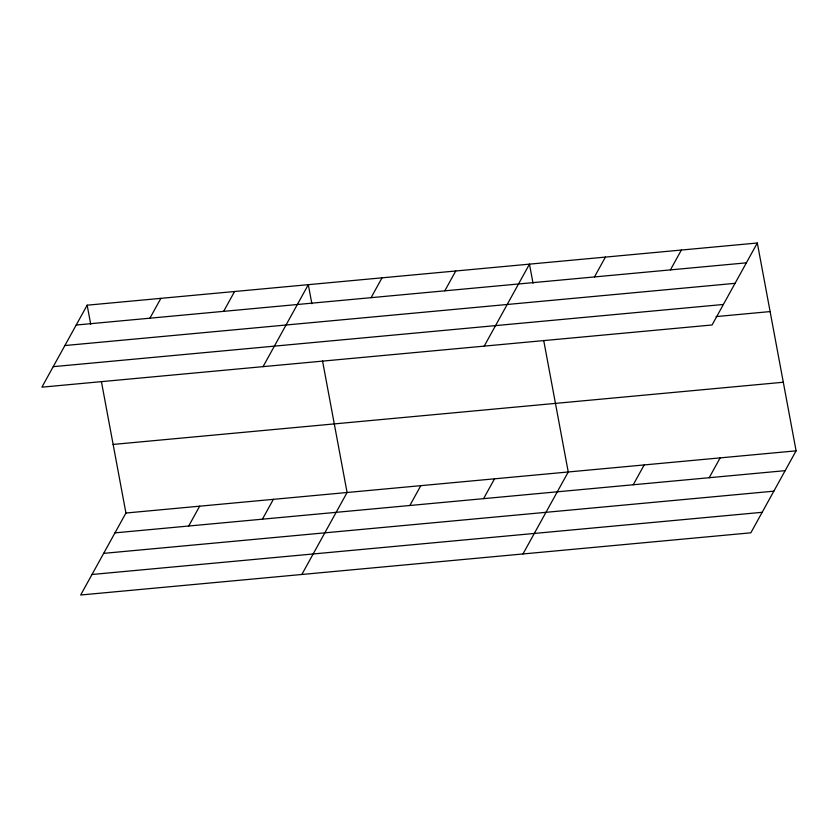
<?xml version="1.0" encoding="UTF-8"?>
<svg xmlns="http://www.w3.org/2000/svg" width="838" height="838" viewBox="0 0 838 838"><rect width="100%" height="100%" fill="white"/><g stroke="black" fill="none" stroke-linecap="round" stroke-linejoin="round"><path stroke-width="1.26" d="M87.152 305.189L41.9 387.166L712.07 324.976L757.322 242.999L87.152 305.189L90.713 324.243M149.918 318.189L160.875 298.349M223.641 311.348L234.588 291.509M101.388 381.489L125.93 513.024L80.678 595.001L750.848 532.811L796.1 450.834L757.322 242.999M263.059 366.646L308.311 284.669L311.862 303.723M188.697 526.023L199.654 506.183M371.077 297.668L382.023 277.828M262.42 519.183L273.366 499.343M444.8 290.828L455.746 270.988M301.837 574.48L347.089 492.503L322.546 360.958M484.207 346.125L529.469 264.148L533.02 283.192M409.855 505.492L420.812 485.652M594.467 276.938L605.413 257.098M483.578 498.652L494.525 478.812M670.421 269.888L681.367 250.049M522.985 553.949L568.248 471.972L543.705 340.438M633.245 484.762L644.192 464.922M709.199 477.712L720.146 457.873M76.206 325.029L746.365 262.839M64.882 345.539L735.052 283.338M53.223 366.667L723.383 304.466M716.05 316.596L770.122 311.579M113.14 444.433L783.3 382.243M125.93 513.024L796.1 450.834M114.984 532.863L785.154 470.663M103.661 553.363L773.83 491.173M92.002 574.491L762.161 512.301"/></g></svg>
